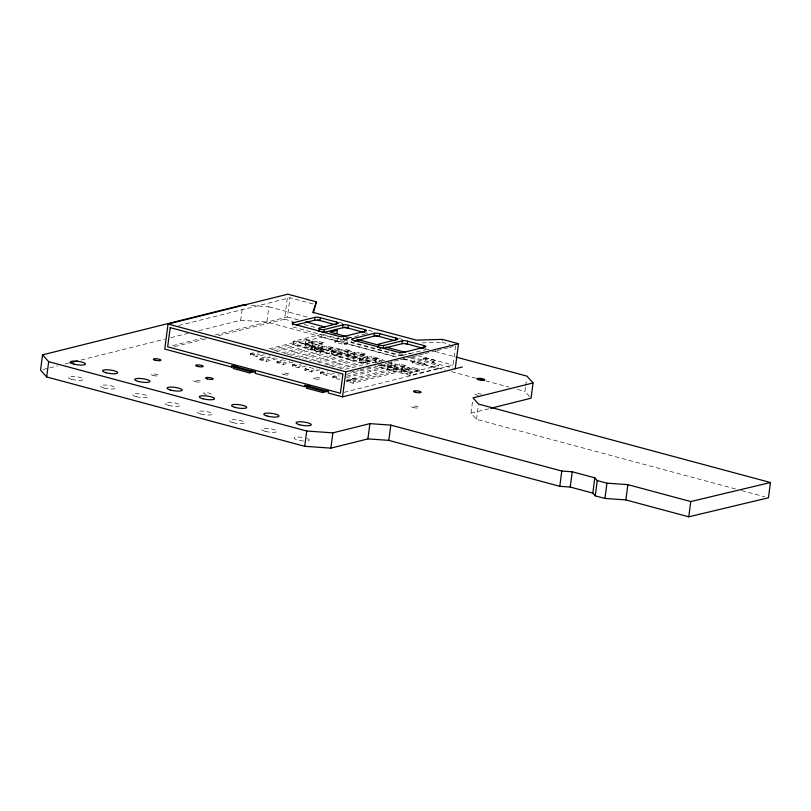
<?xml version="1.0" encoding="UTF-8"?>
<svg xmlns="http://www.w3.org/2000/svg" width="811" height="811" viewBox="0 0 811 811"><rect width="100%" height="100%" fill="white"/><g stroke="black" fill="none" stroke-linecap="round" stroke-linejoin="round"><path stroke-width="0.61" stroke-dasharray="4.05 3.04" d="M198.979 330.624L240.725 320.213L242.428 307.288M264.254 354.711L256.894 356.546L250.548 354.843L250.741 353.383L255.607 352.177M256.894 356.546L257.087 355.096L261.953 353.88M277.169 358.726L266.14 361.483L259.794 359.77L259.976 358.32L269.708 355.897M396.508 356.891L266.87 322.048L268.877 306.781L248.967 305.382M266.14 361.483L266.332 360.023L274.848 357.904M293.065 362L283.262 364.443L276.916 362.74L277.098 361.29L283.181 359.77M218.534 335.653L284.539 319.199L287.672 295.427M215.341 334.953L287.459 316.969L289.993 297.769L313.664 304.135M283.262 364.443L283.455 362.993L289.537 361.473M293.724 341.228L293.339 344.138L312.438 349.267L312.813 346.358L293.724 341.228L320.842 334.467M306.163 365.974L298.813 367.809L292.457 366.106L292.649 364.646L297.515 363.429M298.813 367.809L298.995 366.349L303.861 365.143M305.139 345.445L305.717 341.086L312.063 342.789L311.495 347.159L305.139 345.445L316.959 342.506L323.315 344.209L323.508 342.749L317.152 341.046L306.122 343.793L306.7 339.434L313.046 341.137L312.468 345.506L306.122 343.793M319.787 369.816L311.201 371.955L304.855 370.252L305.048 368.792L311.13 367.282M315.357 348.73L321.714 350.433L322.291 346.074L315.935 344.371L315.357 348.73L326.397 345.983L332.743 347.686L332.551 349.135L320.183 352.167L310.856 349.663L311.242 346.753L312.813 346.358M311.201 371.955L311.394 370.505L317.476 368.985M314.384 350.382L314.952 346.013L321.308 347.726L320.73 352.086L314.384 350.382L326.204 347.432L338.43 350.697L337.852 355.056L331.506 353.353L332.084 348.983L297.749 357.55M316.959 342.506L317.152 341.046M271.391 349.642L321.643 337.082L322.028 334.173M320.183 352.167L320.568 349.257L322.139 348.862L374.064 362.821M322.139 348.862L321.754 351.771L367.647 364.109M334.102 373.486L326.752 375.321L320.396 373.607L320.588 372.158L325.454 370.941M326.204 347.432L326.397 345.983M326.752 375.321L326.934 373.861L331.8 372.644M332.48 351.7L333.057 347.331L339.414 349.044L338.836 353.403L332.48 351.7L343.519 348.943L349.865 350.656L349.673 352.106L337.852 355.056M334.872 342.09L335.065 340.64L337.873 339.941L347.564 342.536L347.372 343.996L344.563 344.695L334.872 342.09L337.68 341.39L337.873 339.941M332.986 376.304L339.333 378.007L339.14 379.467L332.794 377.754L332.986 376.304L339.069 374.783M365.528 333.929L343.317 339.464A3.923 0.892 7.5 0 1 337.964 339.089L338.217 337.153M343.317 339.464L343.702 336.555M331.506 353.353L343.327 350.403L343.519 348.943M344.563 344.695L344.756 343.246L347.564 342.536M346.033 337.903L345.841 339.353L348.649 338.653L348.842 337.204L346.033 337.903L349.663 338.876M347.047 356.708L347.625 352.349L353.971 354.052L353.403 358.411L347.047 356.708L358.867 353.758L365.224 355.471L365.416 354.012L359.06 352.309L348.031 355.056L348.608 350.697L354.954 352.4L354.377 356.769L348.031 355.056M408.278 369.461L401.932 367.758L401.354 372.117L407.7 373.82L408.278 369.461L353.109 383.218L346.763 381.515L346.956 380.055L402.905 366.106L409.261 367.809L408.683 372.178L402.337 370.465L402.905 366.106M353.109 383.218L353.302 381.758L409.261 367.809M358.867 353.758L359.06 352.309M359.445 360.854L360.023 356.495L366.369 358.198L365.791 362.568L359.445 360.854L371.266 357.904L377.612 359.618L377.804 358.158L371.458 356.455L360.429 359.202L360.996 354.843L367.353 356.546L366.775 360.915L360.429 359.202M371.266 357.904L371.458 356.455M375.138 363.125L375.564 359.851L381.92 361.564M345.182 369.309L382.893 359.912L376.547 358.198L375.969 362.568L384.556 360.429M378.169 365.072L381.342 365.923L381.768 362.649M387.384 368.366L387.962 363.997L394.308 365.71L393.73 370.069L387.384 368.366L399.205 365.416L405.561 367.119L405.743 365.67L399.397 363.967L388.368 366.714L388.935 362.355M388.368 366.714L394.714 368.417L395.292 364.058L391.054 362.922M399.205 365.416L399.397 363.967M351.771 341.735A3.923 0.892 7.5 0 0 353.028 343.144L397.339 355.046A3.923 0.892 7.5 0 0 402.702 355.421L402.955 353.484M409.91 375.463L410.295 372.553L438.599 365.497L438.214 368.407L409.91 375.463L374.895 366.055M412.17 362.862L412.363 361.412L415.171 360.713L424.863 363.308L424.67 364.768L421.862 365.467L412.17 362.862L414.979 362.162L415.171 360.713M401.354 372.117L413.174 369.167L413.367 367.718L419.713 369.421L419.53 370.88L407.7 373.82M421.862 365.467L422.055 364.007L424.863 363.308M426.15 357.975L423.332 358.675L423.139 360.125L425.957 359.425L426.15 357.975L435.831 360.581L435.649 362.03L432.831 362.73L433.023 361.28L435.831 360.581M422.176 342.871L442.015 342.303L442.4 339.393M344.067 392.331L453.065 365.153L455.589 345.952M735.455 488.932L476.503 419.348L470.998 413.194L472.701 400.279M476.503 419.348L478.358 405.247M529.522 396.518L524.93 391.399L525.548 386.695M525.7 385.519L526.481 379.649M178.755 325.505L289.993 297.769M43.003 369.512L57.743 365.842M65.113 364.007L68.793 363.085M81.08 360.023L164.582 339.201M170.726 337.67L187.919 333.382M172.561 345.618L201.898 338.299M174.527 346.621L206.308 338.704M268.988 348.842L306.7 339.434M250.548 354.843L259.125 352.704M274.118 350.849L313.046 341.137M276.51 351.66L312.063 342.789M281.873 352.856L315.935 344.371M312.468 345.506L323.508 342.749M259.794 359.77L272.05 356.718M284.306 353.657L314.952 346.013M311.495 347.159L323.315 344.209M287.013 354.873L322.291 346.074M310.856 349.663L312.438 349.267M290.662 355.37L321.308 347.726M295.346 356.739L333.057 347.331M321.714 350.433L332.743 347.686M276.916 362.74L285.492 360.601M302.919 358.138L339.414 349.044M305.331 358.949L338.43 350.697M309.68 360.398L348.608 350.697M338.836 353.403L349.865 350.656M292.457 366.106L301.043 363.967M313.299 360.905L347.625 352.349M317.243 361.807L354.954 352.4M318.419 362.922L353.971 354.052M324.501 363.946L360.996 354.843M354.377 356.769L365.416 354.012M304.855 370.252L313.431 368.113M325.698 365.051L360.023 356.495M353.403 358.411L365.224 355.471M329.641 365.954L367.353 356.546M332.044 366.754L366.369 358.198M337.619 367.91L376.547 358.198M366.775 360.915L377.804 358.158M320.396 373.607L327.756 371.773M340.012 368.721L375.564 359.851M365.791 362.568L377.612 359.618M402.702 355.421L424.913 349.886A3.923 0.892 7.5 0 0 424.761 348.862M350.271 372.219L358.837 370.08M360.064 369.775L371.083 367.028M378.433 365.193L387.222 363.054M388.449 362.74L392.129 361.828M394.359 361.219L399.255 360.003M400.482 359.699L411.501 356.952M412.728 356.647L423.747 353.89M424.974 353.586L435.994 350.839M437.22 350.534L448.24 347.787M449.466 347.483L453.136 346.561M332.794 377.754L340.144 375.919M346.277 374.398L387.962 363.997M381.342 365.923L393.163 362.973L391.044 362.405M346.632 376.192L395.292 364.058M346.5 377.632L394.308 365.71M394.714 368.417L405.743 365.67M346.763 381.515L401.932 367.758M393.73 370.069L405.561 367.119M402.337 370.465L413.367 367.718M408.683 372.178L419.713 369.421M470.998 413.194L489.378 408.612M240.725 320.213L266.87 322.048M442.015 342.303L449.933 344.432M339.272 322.433L342.921 323.417M368.488 330.28L373.364 331.587M398.931 338.461L402.58 339.444M268.877 306.781L308.018 317.294M365.497 332.743L367.941 333.402M425.43 348.842L429.1 349.835M435.213 351.477L454.778 356.739M287.459 316.969L298.407 319.909M284.539 319.199L293.065 321.491M304.034 324.43L317.436 328.029M347.22 336.717L350.869 337.69M408.045 353.059L410.478 353.718M417.777 355.674L453.065 365.153M423.332 358.675L435.649 362.03M343.195 338.643L349.48 340.336M399.205 353.697L404.081 355.005M411.38 356.972L452.781 368.093M323.244 334.497L402.165 355.705M410.67 357.996L438.599 365.497M337.964 339.089L293.643 327.188A3.923 0.892 7.5 0 1 292.396 325.779M403.848 358.857L445.432 370.039M451.545 371.681L476.006 378.25M485.789 380.876L509.034 387.121M517.59 389.422L524.93 391.399M321.643 337.082L396.934 357.306M402.996 358.938L438.214 368.407M343.327 350.403L349.673 352.106M413.174 369.167L419.53 370.88M382.518 365.092L410.295 372.553M311.242 346.753L320.568 349.257M250.741 353.383L257.087 355.096M292.649 364.646L298.995 366.349M320.588 372.158L326.934 373.861M277.098 361.29L283.455 362.993M305.048 368.792L311.394 370.505M346.956 380.055L353.302 381.758M259.976 358.32L266.332 360.023M741.568 490.574L764.773 496.808M307.207 438.528A7.654 1.744 7.5 0 1 306.862 440.981M303.395 440.981A7.654 1.744 7.5 0 1 294.079 438.041A7.654 1.744 7.5 0 1 303.861 437.636M206.298 394.41A3.832 0.872 7.5 0 1 204.007 392.879A3.832 0.872 7.5 0 1 209.664 393.274A3.832 0.872 7.5 0 1 209.988 394.663M478.652 395.413A3.832 0.872 7.5 0 1 475.317 393.751A3.832 0.872 7.5 0 1 481.541 394.288M366.014 333.311A3.923 0.892 7.5 0 1 366.116 333.554M283.82 374.57A3.832 0.872 7.5 0 0 289.608 374.57A3.832 0.872 7.5 0 0 284.022 373.07A3.832 0.872 7.5 0 0 283.82 374.57M315.063 378.818A3.832 0.872 7.5 0 0 320.862 378.818A3.832 0.872 7.5 0 0 315.276 377.318A3.832 0.872 7.5 0 0 315.063 378.818M351.437 379.781A3.832 0.872 7.5 0 0 357.235 379.781A3.832 0.872 7.5 0 0 351.639 378.281A3.832 0.872 7.5 0 0 351.437 379.781M71.855 379.366A7.654 1.744 7.5 0 0 83.452 379.376A7.654 1.744 7.5 0 0 72.27 376.365A7.654 1.744 7.5 0 0 71.855 379.366M104.112 388.033A7.654 1.744 7.5 0 0 115.709 388.043A7.654 1.744 7.5 0 0 104.528 385.043A7.654 1.744 7.5 0 0 104.112 388.033M136.37 396.701A7.654 1.744 7.5 0 0 147.967 396.711A7.654 1.744 7.5 0 0 136.785 393.71A7.654 1.744 7.5 0 0 136.37 396.701M168.627 405.368A7.654 1.744 7.5 0 0 180.224 405.378A7.654 1.744 7.5 0 0 169.043 402.378A7.654 1.744 7.5 0 0 168.627 405.368M200.885 414.036A7.654 1.744 7.5 0 0 212.482 414.046A7.654 1.744 7.5 0 0 201.31 411.045A7.654 1.744 7.5 0 0 200.885 414.036M233.142 422.703A7.654 1.744 7.5 0 0 244.74 422.713A7.654 1.744 7.5 0 0 233.568 419.713A7.654 1.744 7.5 0 0 233.142 422.703M265.4 431.371A7.654 1.744 7.5 0 0 276.997 431.381A7.654 1.744 7.5 0 0 265.826 428.38A7.654 1.744 7.5 0 0 265.4 431.371M153.107 375.483A3.832 0.872 7.5 0 0 158.905 375.483A3.832 0.872 7.5 0 0 153.32 373.983A3.832 0.872 7.5 0 0 153.107 375.483M195.38 381.657A3.832 0.872 7.5 0 0 201.169 381.657A3.832 0.872 7.5 0 0 195.583 380.156A3.832 0.872 7.5 0 0 195.38 381.657M413.265 407.538A3.832 0.872 7.5 0 0 419.064 407.538A3.832 0.872 7.5 0 0 413.478 406.037A3.832 0.872 7.5 0 0 413.265 407.538"/><path stroke-width="1.22" d="M246.473 305.21L242.742 304.946L42.557 354.853L40.55 370.13L46.673 376.953L304.733 446.303L330.868 448.138L367.9 438.903L388.814 440.373L559.783 486.316L570.234 487.046L592.821 493.118L595.264 495.845L604.945 498.451L625.849 499.921L688.752 516.82L768.443 497.792L770.45 482.515L478.52 404.071L473.006 397.927L533.06 382.954L531.053 398.221L490.604 408.308M46.673 376.953L48.68 361.686L42.557 354.853M313.269 312.904L316.422 301.854L287.834 294.18L168.039 324.045L164.745 349.065L231.561 367.018L234.967 366.166M231.561 367.018L231.743 365.558L255.455 371.935L255.262 373.384L304.5 386.614L307.906 385.762M236.984 366.156L233.467 367.038L233.274 368.488L249.595 372.878L255.455 371.418M249.595 372.878L249.788 371.418L252.13 370.84M292.518 324.816L292.771 322.869L314.982 317.334A3.923 0.892 7.5 0 1 320.345 317.709L336.656 322.099A3.923 0.892 7.5 0 1 337.913 323.498L319.24 328.151L318.855 331.06A3.011 0.689 7.5 0 0 318.409 331.344M304.5 386.614L304.693 385.164L328.394 391.531L328.212 392.99L342.546 396.843L462.341 366.967M295.903 324.907L314.607 320.244L314.982 317.334M310.066 385.793L306.548 386.675L306.355 388.124L322.677 392.514L328.536 391.054M320.345 317.709L319.96 320.619A3.923 0.892 7.5 0 0 314.607 320.244M304.733 446.303L306.74 431.026L48.68 361.686M322.079 332.5A3.011 0.689 7.5 0 0 323.934 332.429L324.319 329.519L342.992 324.856A3.923 0.892 7.5 0 1 348.345 325.241L364.656 329.621A3.923 0.892 7.5 0 1 365.913 331.02L343.702 336.555A3.923 0.892 7.5 0 1 338.339 336.18L294.028 324.278A3.923 0.892 7.5 0 1 292.771 322.869M322.677 392.514L322.869 391.054L325.211 390.476M336.403 324.035L336.656 322.099M334.872 329.712L337.305 330.361L336.92 333.27L334.548 333.858M323.934 332.429L342.607 327.766L342.992 324.856M330.868 448.138L332.885 432.861L369.917 423.636L390.821 425.106L561.79 471.039L572.252 471.779L594.828 477.841L597.281 480.578L606.952 483.174L627.866 484.643L690.769 501.553L770.45 482.515M348.345 325.241L347.97 328.151A3.923 0.892 7.5 0 0 342.607 327.766M342.546 396.843L345.841 371.823L458.509 343.732L455.214 368.741M364.271 332.53L364.656 329.621M354.113 341.157L373.983 336.2L374.368 333.291A3.923 0.892 7.5 0 1 379.72 333.666L396.032 338.055A3.923 0.892 7.5 0 1 397.289 339.454L378.625 344.107A3.011 0.689 7.5 0 0 379.589 345.182A3.011 0.689 7.5 0 0 383.704 345.476L402.368 340.813A3.923 0.892 7.5 0 1 407.73 341.198L424.041 345.577A3.923 0.892 7.5 0 1 425.288 346.976L403.077 352.511A3.923 0.892 7.5 0 1 397.725 352.136L353.414 340.235A3.923 0.892 7.5 0 1 352.156 338.826L374.368 333.291M379.72 333.666L379.345 336.575A3.923 0.892 7.5 0 0 373.983 336.2M367.9 438.903L369.917 423.636M383.704 345.476L383.319 348.375L401.982 343.722A3.923 0.892 7.5 0 1 407.345 344.107L407.73 341.198M395.778 339.991L396.032 338.055M388.814 440.373L390.821 425.106M401.982 343.722L402.368 340.813M423.656 348.487L424.041 345.577M559.783 486.316L561.79 471.039M570.234 487.046L572.252 471.779M592.821 493.118L594.828 477.841M595.264 495.845L597.281 480.578M604.945 498.451L606.952 483.174M625.849 499.921L627.866 484.643M688.752 516.82L690.769 501.553M316.422 301.854L312.864 312.326L416.357 340.133L442.4 339.393L458.509 343.732M70.02 362.781L77.39 360.946M337.305 330.361L330.189 332.135L346.003 336.383M306.74 431.026L332.885 432.861M317.8 319.929L335.105 324.694M344.705 327.157L363.105 332.216M375.28 335.369L394.491 340.65M405.855 343.59L422.49 348.172M456.005 357.063L526.937 376.122L533.06 382.954M305.696 321.866L325.15 327.097M356.952 339.333L378.849 345.212M386.148 347.179L405.612 352.41M477.233 378.575L484.572 380.552M168.039 324.045L345.841 371.823M233.467 367.038L249.788 371.418M306.548 386.675L322.869 391.054M380.683 348.375A3.011 0.689 7.5 0 1 379.913 348.254M377.865 347.493A3.011 0.689 7.5 0 1 378.24 347.017M324.319 329.519A3.011 0.689 7.5 0 1 320.203 329.225A3.011 0.689 7.5 0 1 319.24 328.151M170.198 327.634L167.674 346.834L340.387 393.244L342.921 374.043L170.198 327.634M73.862 364.098A7.654 1.744 7.5 0 0 85.459 364.098A7.654 1.744 7.5 0 0 74.288 361.098A7.654 1.744 7.5 0 0 73.862 364.098M106.119 372.766A7.654 1.744 7.5 0 0 117.717 372.766A7.654 1.744 7.5 0 0 106.545 369.765A7.654 1.744 7.5 0 0 106.119 372.766M138.387 381.434A7.654 1.744 7.5 0 0 149.974 381.434A7.654 1.744 7.5 0 0 138.803 378.433A7.654 1.744 7.5 0 0 138.387 381.434M170.645 390.101A7.654 1.744 7.5 0 0 182.232 390.101A7.654 1.744 7.5 0 0 171.06 387.1A7.654 1.744 7.5 0 0 170.645 390.101M202.902 398.769A7.654 1.744 7.5 0 0 214.489 398.769A7.654 1.744 7.5 0 0 203.318 395.768A7.654 1.744 7.5 0 0 202.902 398.769M235.16 407.436A7.654 1.744 7.5 0 0 246.747 407.436A7.654 1.744 7.5 0 0 235.575 404.436A7.654 1.744 7.5 0 0 235.16 407.436M267.417 416.104A7.654 1.744 7.5 0 0 279.004 416.104A7.654 1.744 7.5 0 0 267.833 413.103A7.654 1.744 7.5 0 0 267.417 416.104M299.675 424.771A7.654 1.744 7.5 0 0 311.262 424.771A7.654 1.744 7.5 0 0 300.09 421.771A7.654 1.744 7.5 0 0 299.675 424.771M155.124 360.216A3.832 0.872 7.5 0 0 160.913 360.216A3.832 0.872 7.5 0 0 155.327 358.715A3.832 0.872 7.5 0 0 155.124 360.216M197.387 366.379A3.832 0.872 7.5 0 0 203.186 366.39A3.832 0.872 7.5 0 0 197.6 364.889A3.832 0.872 7.5 0 0 197.387 366.379M415.283 392.271A3.832 0.872 7.5 0 0 421.081 392.271A3.832 0.872 7.5 0 0 415.485 390.77A3.832 0.872 7.5 0 0 415.283 392.271M478.784 379.771A3.832 0.872 7.5 0 0 484.583 379.781A3.832 0.872 7.5 0 0 478.997 378.281A3.832 0.872 7.5 0 0 478.784 379.771M207.403 378.93A3.832 0.872 7.5 0 0 213.202 378.93A3.832 0.872 7.5 0 0 207.606 377.429A3.832 0.872 7.5 0 0 207.403 378.93"/></g></svg>
